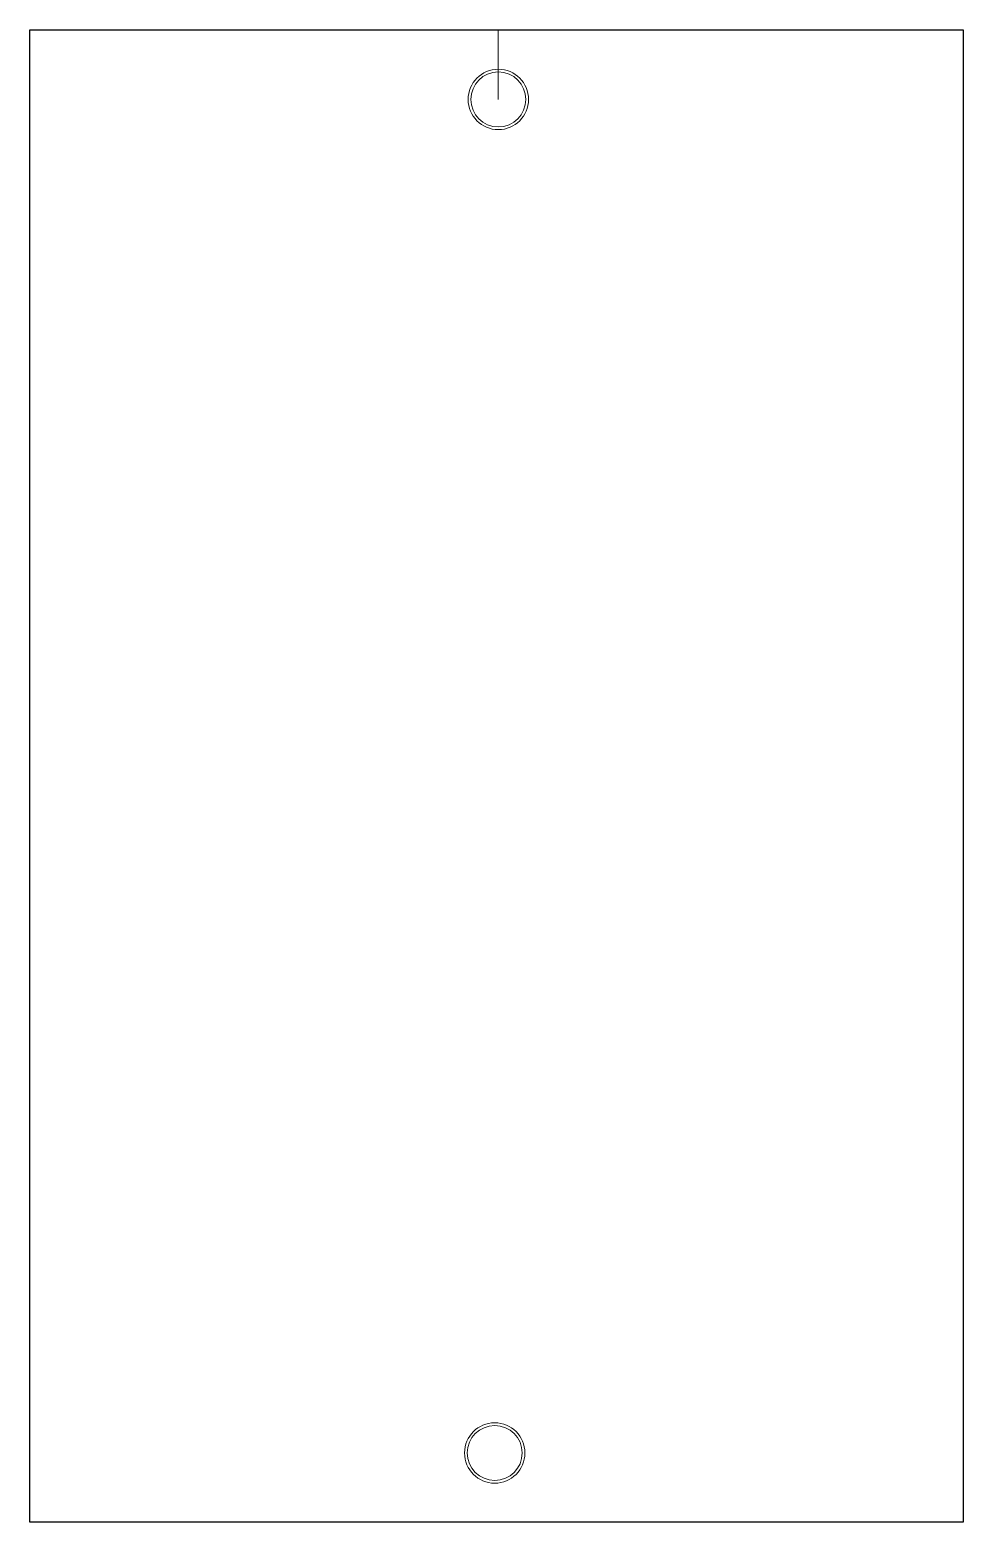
# Model space of a CAD drawing. Header units: millimetres. Extents: x 0 to 51, y 0 to 81.5.
import ezdxf

# ---------------------------------------------------------------- set-up
doc = ezdxf.new("R2010")
doc.units = ezdxf.units.MM
doc.linetypes.add('ACAD_ISO02W100', pattern=[15, 12, -3])
doc.layers.get('0').update_dxf_attribs({"lineweight": 5})
doc.layers.add('image', color=18, linetype='Continuous', lineweight=25, true_color=0x000000)
picture_1 = doc.add_image_def('image1.png', size_in_pixel=(193, 308))

msp = doc.modelspace()

# ---------------------------------------------------------------- linework, layer by layer
for p, q in [((51, 81.5), (0, 81.5)), ((0, 81.5), (0, 0)), ((25.6, 77.7), (25.6, 81.5)), ((51, 0), (51, 81.5)), ((0, 0), (51, 0))]:
    msp.add_line(p, q)
at = {"linetype": 'ACAD_ISO02W100', "lineweight": 5}
msp.add_circle((25.6, 77.7), 1.65, dxfattribs=at)
at = {"lineweight": 5}
msp.add_circle((25.6, 77.7), 1.5, dxfattribs=at)
at = {"linetype": 'ACAD_ISO02W100'}
msp.add_circle((25.404, 3.778), 1.65, dxfattribs=at)
msp.add_circle((25.404, 3.778), 1.5)

# ---------------------------------------------------------------- pictures from other files: only their frames are drawn
at = {"layer": 'image'}
image = msp.add_image(picture_1, insert=(0, 0), size_in_units=(51, 81.5), dxfattribs=at)
image.dxf.flags = 7

doc.saveas('drawing.dxf')
